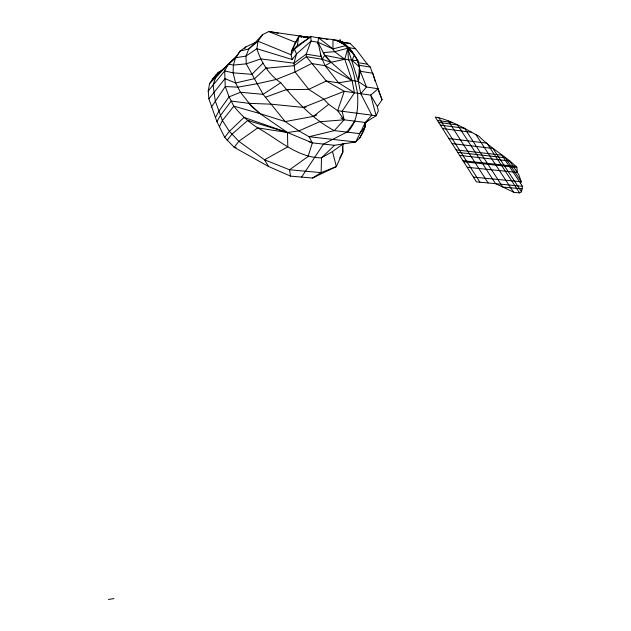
<?xml version="1.0" encoding="UTF-8"?>
<svg xmlns="http://www.w3.org/2000/svg" width="631" height="631" viewBox="0 0 631 631"><rect width="100%" height="100%" fill="white"/><g stroke="black" fill="none" stroke-linecap="round" stroke-linejoin="round"><path stroke-width="0.95" d="M308.662 141.604L312.353 142.882L334.509 145.288L355.71 141.959L365.341 122.477L376.147 115.733L378.292 111.001L377.37 106.544L382.039 99.801L378.19 88.75L366.524 87.007L360.285 71.271L357.769 60.789L344.778 59.251L334.596 51.671L332.963 48.934L332.979 39.587L318.576 37.876L317.701 43.973M342.988 143.458L342.838 152.205L336.355 166.584L312.542 178.029L290.512 176.128L268.561 166.497L234.211 147.331L224.699 137.377L216.898 121.609L208.908 98.87L208.222 91.03L209.587 83.584L212.742 78.812L218.01 72.636L224.234 68.795M354.512 55.725L357.927 60.821L359.433 66.878L358.361 81.525L360.735 93.68L371.856 115.173L365.341 122.477L364.97 127.312L359.82 137.897L355.71 141.959L309.048 136.73L298.92 130.885L285.188 121.578L259.909 113.572L233.817 106.182L229.069 96.866L225.267 86.557L224.675 70.964L228.493 63.991L236.822 56.183L240.143 51.048L245.869 46.875L255.129 42.608L262.646 34.547L268.79 31.55L309.766 37.403M301.5 37.221L301.373 35.928L298.755 36.74L297.304 45.818L294.432 49.076L291.041 54.739L292.114 59.503L256.841 48.697L245.98 56.064L235.521 57.8L212.742 78.812M467.161 167.27L517.294 172.444L516.844 167.396C505.463 155.818 490.366 148.119 479.024 136.296C465.142 128.771 450.968 120.064 435.216 117.019L476.444 181.878L495.548 183.66L514.139 192.408L519.605 192.889L521.522 191.769L522.531 186.319L501.874 155.123L456.103 149.886M359.205 69.804L360.285 71.271L358.361 81.525L366.524 87.007L360.735 93.68M364.694 126.516L363.716 131.003L359.82 137.897M365.089 124.725L365.483 122.927L366.635 121.538M347.168 132.471C357.958 121.365 358.148 107.846 357.596 93.222C354.89 82.109 354.243 69.867 348.438 59.858L347.784 48.208L346.135 45.487L340.243 40.873L332.979 39.587C344.321 42.49 352.816 50.48 357.769 60.789M368.33 120.276L365.483 122.927L364.97 127.312L359.425 133.591L334.296 130.625L309.048 136.73L312.353 142.882L308.038 156.535L289.55 169.778L264.507 159.769L238.833 141.32L229.384 131.358L222.404 120.505L215.281 101.007L213.097 85.098L215.51 77.834L222.759 69.702L236.822 56.183M324.16 38.862L310.838 36.511L310.365 37.103L298.755 36.74L295.403 42.348L291.617 51.072L291.041 54.739L258.071 41.236L248.803 48.966L240.143 51.048L235.521 57.8L233.399 65.088L233.091 72.833L235.623 82.953L240.466 92.284L251.548 106.284L259.909 113.572L287.468 132.518L312.353 142.882M298.755 36.74L291.617 51.072L297.304 45.818L310.365 37.103M219.43 126.721L222.404 120.505L233.817 106.182C240.608 114.684 248.59 121.964 257.724 127.88C278.034 139.096 297.035 157.671 321.502 157.876L332.49 151.527L344.061 143.355M520.512 183.274L521.293 181.736L518.761 174.645L509.667 160.968L459.62 155.415M339.809 157.963L342.838 152.205L342.42 146.258M215.486 117.484L218.783 111.316L229.069 96.866L240.466 92.284L263.08 94.334L280.787 82.732C296.12 101.102 312.889 119.306 334.296 130.625L344.14 119.811L365.341 122.477M216.898 121.609L220.432 115.457L231.206 101.07L248.866 103.334L271.054 104.162L303.306 107.42L306.114 107.065M236.16 147.528L234.211 147.331L238.833 141.32L257.724 127.88L287.468 132.518L298.92 130.885L319.633 121.751L344.14 119.811L342.136 111.277L354.441 92.773L338.555 82.842L325.091 65.679L322.244 59.267L324.705 55.315L318.008 42.277L311.036 41.07L296.531 54.006L292.114 59.503M211.409 107.104L225.267 86.557L237.8 87.157L257.409 83.702L276.189 79.506L295.056 71.966L311.619 63.542L325.091 65.679L352.074 80.571L358.361 81.525L347.784 48.208L334.596 51.671L323.246 52.602L324.862 55.347L331.086 62.295L352.074 80.571L354.441 92.773M244.828 48.453L245.869 46.875M301.602 177.082L323.506 144.097L347.72 131.65M262.646 34.547L258.071 41.236L256.841 48.697C261.092 62.146 268.853 74.868 280.787 82.732M346.963 132.116L354.811 121.152M224.699 137.377L229.384 131.358L244 117.413L287.468 132.518L287.791 146.857L264.507 159.769L268.561 166.497M227.113 140.271L231.908 134.269L247.691 120.466L287.468 132.518M208.908 98.87L224.967 78.67L235.623 82.953L254.687 78.607L265.864 68.203L293.999 65.734L306.398 56.687L322.244 59.267L331.086 62.295L344.778 59.251L347.784 48.208L354.306 55L352.082 60.458L359.433 66.878M208.222 91.03L224.675 70.964L233.091 72.833L251.864 74.332L263.088 63.1M295.403 42.348L296.964 40.96M255.129 42.608L248.803 48.966L245.98 56.064L246.271 63.841L263.08 94.334L285.188 121.578L313.331 116.388L316.92 114.984M209.587 83.584L228.493 63.991L233.399 65.088L246.271 63.841L260.808 58.912L293.943 63.195L306.209 54.148L311.036 41.07L310.838 36.511L294.432 49.076L296.531 54.006L293.943 63.195L295.056 71.966L308.733 89.373L323.869 99.201L328.704 104.336L337.64 110.685L344.14 119.811L340.866 117.839M334.509 145.288L321.502 157.876L321.132 172.626L312.542 178.029M313.331 116.388L328.704 104.336M215.597 75.215L224.281 68.763M325.091 65.679L331.086 62.295L324.705 55.315M218.01 72.636L221.418 71.066M303.306 107.42L344.258 91.298L370.705 95.115L378.19 88.75L370.302 67.091L367.36 64.196L355.624 48.792L350.008 43.413L340.74 41.78M265.43 97.237L286.293 89.641L308.733 89.373L326.266 81.005L338.555 82.842L352.074 80.571L344.778 59.251L324.862 55.347M377.37 106.544L370.705 95.115L376.147 115.733L337.64 110.685L344.258 91.298L326.266 81.005L306.398 56.687L306.209 54.148L321.203 56.616L318.008 42.277L332.963 48.934L346.135 45.487L336.623 40.234M108.469 599.45L113.88 598.582M303.401 37.355L306.264 37.568M299.22 36.148L301.034 36.298M302.856 36.44L308.307 37.56M522.066 188.835L502.773 187.068L464.55 128.259L440.351 125.104M473.408 177.106L521.293 181.736L505.399 157.766L457.688 152.379M522.531 186.319L495.548 183.66L457.57 124.946L438.663 122.446M340.637 41.906L342.578 42.103L348.982 47.64L352.658 52.294L345.764 45.945M344.581 42.853L350.008 43.413M462.988 160.716L516.205 166.434M463.619 161.71L516.844 167.396M452.112 143.6L492.961 148.443L521.522 191.769M448.886 138.52L486.887 143.158L519.605 192.889M251.548 106.284L252.132 106.363M442.536 128.535L471.554 132.258M265.864 68.203L267.773 68.456M437.425 120.497L452.403 122.493M360.285 71.271L372.929 73.283L375.271 81.525M359.142 65.277L370.302 67.091M357.951 62.65L367.36 64.196M355.624 48.792L348.982 47.64L353.959 54.913M278.271 33.206L268.79 31.55L295.702 42.395M339.857 39.564L340.306 39.643M326.014 39.185L327.875 39.516M286.293 89.641L288.201 90.091M247.691 120.466L249.537 121.113M318.576 37.876L332.963 48.934M344.384 44.683L340.243 40.873L342.578 42.103L352.658 52.294M248.866 103.334L259.909 113.572M476.05 134.829L513.571 192.163M448.318 121.01L488.126 182.966M438.679 117.492L479.946 182.201M320.217 54.085L322.244 59.267M378.166 89.752L382.039 99.801M332.49 151.527L336.355 166.584L321.132 172.626L289.55 169.778L290.512 176.128"/></g></svg>
